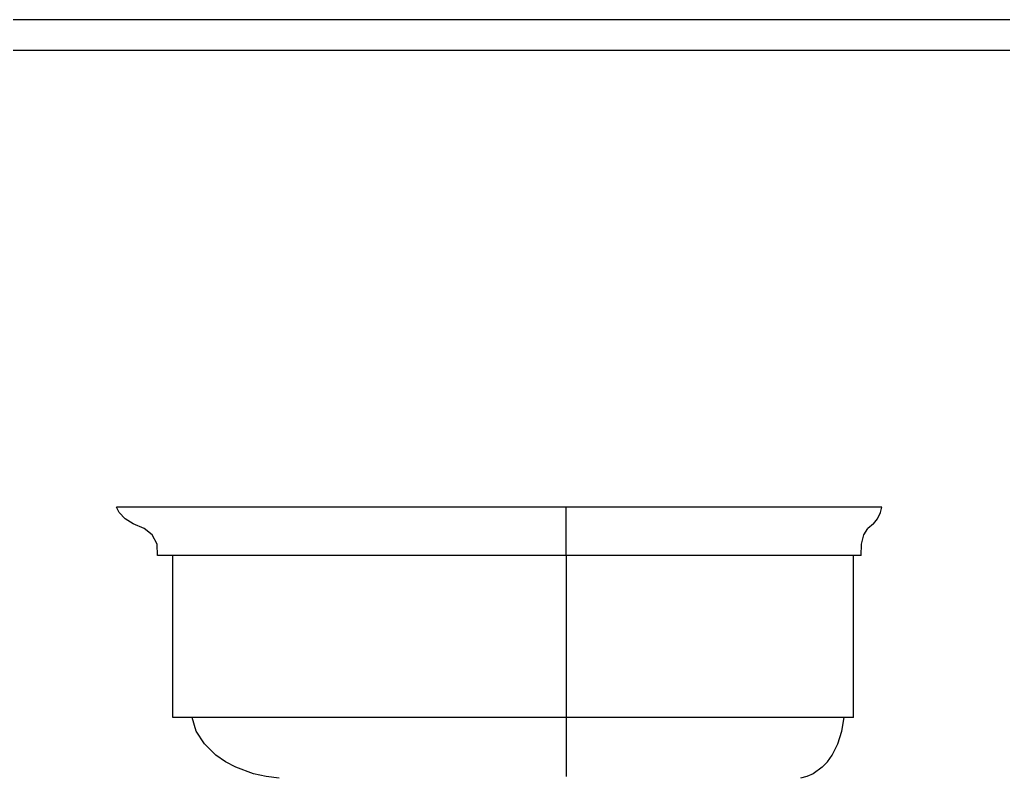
# Model space of a CAD drawing. Extents: x -1563 to 1637, y -685 to 815.
# Drawn here: x 909.5 to 1273.2, y 535.1 to 815.2 of the extents above; entities that cross this region are included whole.
import ezdxf

# ---------------------------------------------------------------- set-up
doc = ezdxf.new("R2010")
doc.units = 0
doc.header["$MEASUREMENT"] = 0
doc.layers.get('0').update_dxf_attribs({"linetype": 'CONTINUOUS'})

msp = doc.modelspace()

# ---------------------------------------------------------------- linework, layer by layer
at = {"color": 40}
for p, q in [((1636.8, 815.2), (136.8, 815.2)), ((1625.44, 803.84), (148.17, 803.84))]:
    msp.add_line(p, q, dxfattribs=at)
at = {"color": 22}
for p, q in [((946.38, 632.94), (945.38, 634.91)), ((1111.55, 634.91), (945.38, 634.91)), ((948.55, 630.6), (946.38, 632.94)), ((1228.22, 634.91), (1111.55, 634.91)), ((1111.55, 617.09), (1111.55, 634.91)), ((1226.64, 630.6), (1227.72, 632.94)), ((1227.72, 632.94), (1228.22, 634.91)), ((951.53, 628.77), (948.55, 630.6)), ((1225.15, 628.77), (1226.64, 630.6)), ((955.61, 627.09), (951.53, 628.77)), ((958.52, 624.78), (955.61, 627.09)), ((1221.66, 624.78), (1223.11, 627.09)), ((1225.15, 628.77), (1223.11, 627.09)), ((960.36, 621.32), (958.52, 624.78)), ((1220.73, 621.32), (1221.66, 624.78)), ((960.53, 617.09), (960.36, 621.32)), ((1220.65, 617.09), (1220.73, 621.32)), ((966.19, 617.09), (960.53, 617.09)), ((1111.55, 617.09), (966.19, 617.09)), ((966.19, 557.23), (966.19, 617.09)), ((1111.55, 617.09), (1111.55, 557.23)), ((1217.82, 617.09), (1111.55, 617.09)), ((1217.82, 557.23), (1217.82, 617.09)), ((1220.65, 617.09), (1217.82, 617.09)), ((973.26, 557.23), (966.19, 557.23)), ((1111.55, 557.23), (973.26, 557.23)), ((974.84, 552.19), (973.26, 557.23)), ((1214.29, 557.23), (1111.55, 557.23)), ((1111.55, 557.23), (1111.55, 535.36)), ((1213.49, 552.19), (1214.29, 557.23)), ((1217.82, 557.23), (1214.29, 557.23)), ((977.83, 547.47), (974.84, 552.19)), ((1212, 547.47), (1213.49, 552.19)), ((982.11, 543.27), (977.83, 547.47)), ((1209.86, 543.27), (1212, 547.47)), ((985.59, 540.84), (982.11, 543.27)), ((1208.12, 540.84), (1209.86, 543.27)), ((989.49, 538.77), (985.59, 540.84)), ((996.01, 536.4), (989.49, 538.77)), ((1206.17, 538.77), (1202.91, 536.4)), ((1206.17, 538.77), (1208.12, 540.84)), ((1000.67, 535.36), (996.01, 536.4)), ((1005.48, 534.76), (1000.67, 535.36)), ((1200.58, 535.36), (1198.17, 534.76)), ((1202.91, 536.4), (1200.58, 535.36))]:
    msp.add_line(p, q, dxfattribs=at)

doc.saveas('drawing.dxf')
